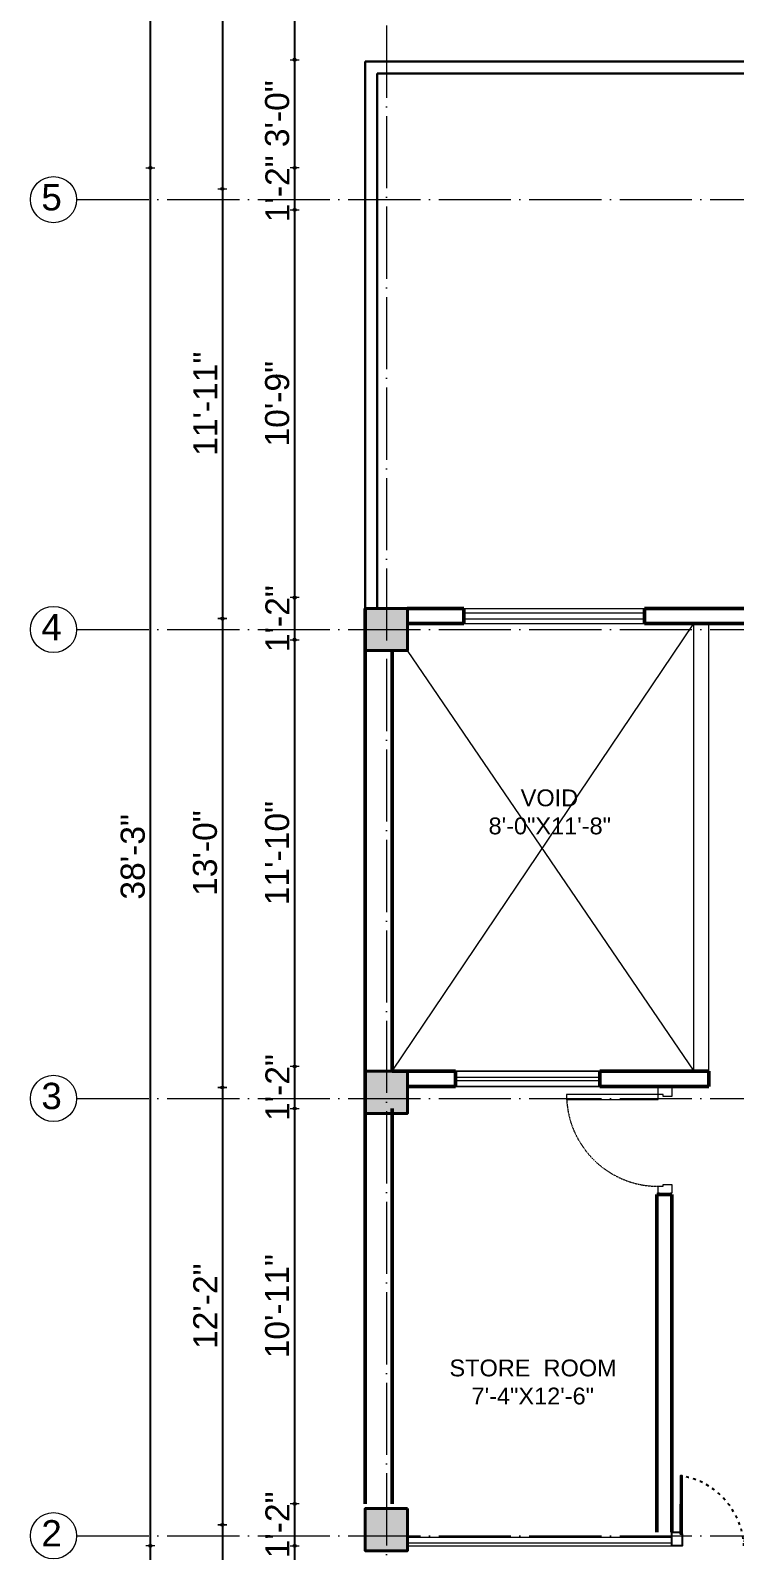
# Model space of a CAD drawing. Header units: inches. Extents: x -71 to 2682309, y -3332 to 801571.
# Drawn here: x 2652888 to 2653122, y 787576 to 788082 of the extents above; entities that cross this region are included whole.
import ezdxf

# ---------------------------------------------------------------- set-up
doc = ezdxf.new("R2010")
doc.units = ezdxf.units.IN
doc.header["$MEASUREMENT"] = 0
doc.header["$PDMODE"] = 99
doc.linetypes.add('ACAD_ISO03W100', pattern=[30, 12, -18])
doc.linetypes.add('ACAD_ISO04W100', pattern=[30, 24, -3, 0, -3])
for name, color, linetype, lineweight in [('CENTER  LINE RA', 10, 'ACAD_ISO04W100', 18), ('CONC. OUTLINE RA', 150, 'Continuous', 40), ('DIM RA', 4, 'Continuous', 15), ('door', 170, 'Continuous', 25), ('DOOR-WIN RA', 3, 'Continuous', 20), ('dw', 104, 'Continuous', 18), ('ELE1 RA', 1, 'Continuous', 30), ('Furniture', 22, 'Continuous', 13), ('Hatch', 254, 'Continuous', 9), ('HATCH RA', 8, 'Continuous', 9), ('TEXT RA', 254, 'Continuous', 20), ('WALL RA', 42, 'Continuous', 50)]:
    doc.layers.add(name, color=color, linetype=linetype, lineweight=lineweight)
doc.layers.add('HACTH', color=7, linetype='Continuous')
doc.layers.add('lettring', color=7, linetype='Continuous')
doc.styles.add('DIM 8', font='arial.ttf', dxfattribs={"height": 8})
doc.styles.get("Standard").update_dxf_attribs({"font": 'arial.ttf'})
doc.dimstyles.new('Copy of DIM 8', dxfattribs={"dimtxt": 8, "dimasz": 1, "dimexe": 6, "dimexo": 18, "dimgap": 1.6875, "dimtad": 1, "dimdec": 0, "dimzin": 3, "dimdsep": 46, "dimlunit": 4, "dimtxsty": 'DIM 8', "dimblk": 'dot 2', "dimcen": 0.09375, "dimse1": 1, "dimse2": 1, "dimclrd": 1, "dimclre": 1, "dimclrt": 256, "dimadec": 0, "dimazin": 0, "dimtfac": 0.75, "dimtdec": 0, "dimtix": 1, "dimtmove": 1, "dimatfit": 3, "dimldrblk": 'DOT', "dimfxl": 1, "dimtolj": 1, "dimtzin": 0, "dimlwd": 9, "dimlwe": 9, "dimarcsym": 0})

# ---------------------------------------------------------------- blocks, each defined once
blk = doc.blocks.new('COLUMN')
at = {"layer": 'HACTH', "lineweight": 30, "transparency": 33554541}
h = blk.add_hatch(color=256, dxfattribs=at)
h.dxf.hatch_style = 1
h.paths.add_polyline_path([(2659104.19, 784576.38), (2659090.19, 784576.38), (2659090.19, 784562.38), (2659104.19, 784562.38)])
at = {"layer": 'CONC. OUTLINE RA'}
blk.add_lwpolyline([(2659090.19, 784576.38), (2659104.19, 784576.38), (2659104.19, 784562.38), (2659090.19, 784562.38)], close=True, dxfattribs=at)
blk = doc.blocks.new('asdadas')
at = {"layer": 'door'}
for points in [[(-15507.35, 29030.58), (-15507.34, 29047.44), (-15507.84, 29047.44), (-15507.85, 29031.08)], [(-15471.35, 29030.58), (-15471.36, 29047.44), (-15470.86, 29047.44), (-15470.85, 29031.08)]]:
    blk.add_lwpolyline(points, dxfattribs=at)
for points in [[(-15510.35, 29027.08), (-15510.35, 29031.08), (-15507.85, 29031.08), (-15507.85, 29030.58), (-15507.35, 29030.58), (-15507.35, 29027.08)], [(-15468.35, 29027.08), (-15468.35, 29031.08), (-15470.85, 29031.08), (-15470.85, 29030.58), (-15471.35, 29030.58), (-15471.35, 29027.08)]]:
    blk.add_lwpolyline(points, close=True, dxfattribs=at)
at = {"layer": 'door', "linetype": 'ACAD_ISO03W100', "ltscale": 0.07}
for centre, start, end in [((-15511.1, 29025.99), 2.8678, 80.0616), ((-15467.6, 29025.99), 99.9384, 177.1322)]:
    blk.add_arc(centre, 21.78, start, end, dxfattribs=at)
blk = doc.blocks.new('A$C4D517B0C')
at = {"layer": 'Furniture'}
for points in [[(-4.34, 4.43), (-2.75, 4.43), (-2.75, 34.9), (-4.34, 34.9)], [(-36, 4), (-35.57, 4), (-35.57, 4.43), (-33.25, 4.43), (-33.25, 2.84), (-32.67, 2.84), (-32.67, -0.05), (-35.57, -0.05), (-35.57, 0.39), (-36, 0.39)], [(-3.33, 2.84), (-2.75, 2.84), (-2.75, 4.43), (-0.43, 4.43), (-0.43, 4), (0, 4), (0, 0.39), (-0.43, 0.39), (-0.43, -0.05), (-3.33, -0.05)]]:
    blk.add_lwpolyline(points, close=True, dxfattribs=at)
at = {"layer": 'Hatch', "linetype": 'ACAD_ISO03W100', "ltscale": 0.001}
blk.add_arc((-2.75, 4.43), 30.51, 92.9881, 180, dxfattribs=at)
blk = doc.blocks.new('dot1')
at = {"layer": 'Hatch'}
h = blk.add_hatch(color=256, dxfattribs=at)
edge = h.paths.add_edge_path()
edge.add_arc((0, 0), 1, 0, 360)
for p, q in [((3, 0), (-3, 0)), ((0, 3), (0, -3))]:
    blk.add_line(p, q, dxfattribs=at)
blk.add_circle((0, 0), 1, dxfattribs=at)
blk = doc.blocks.new('dot 2')
at = {"layer": 'Hatch', "xscale": 0.5, "yscale": 0.5, "zscale": 0.5}
blk.add_blockref('dot1', (0, 0), dxfattribs=at)
blk = doc.blocks.new('*D231')
at = {"layer": 'Defpoints', "color": 0, "transparency": 16777216}
for p in [(2652998.99, 788071.84), (2652975.46, 788035.87), (2652998.99, 788035.87)]:
    blk.add_point(p, dxfattribs=at)
at = {"layer": 'lettring', "color": 1, "lineweight": 9, "transparency": 16777216}
blk.add_line((2652975.46, 788070.84), (2652975.46, 788036.87), dxfattribs=at)
for p, rotation in [((2652975.46, 788071.84), 90), ((2652975.46, 788035.87), 270)]:
    blk.add_blockref('dot 2', p, dxfattribs=dict(at, rotation=rotation))
at = {"layer": 'lettring', "transparency": 16777216, "insert": (2652969.69, 788053.85), "char_height": 8, "attachment_point": 5, "rotation": 90, "style": 'DIM 8'}
blk.add_mtext('\\A1;3\'-0"', dxfattribs=at)
blk = doc.blocks.new('_Dot')
at = {"color": 0, "linetype": 'ByBlock', "lineweight": -2}
blk.add_line((-0.5, 0), (-1, 0), dxfattribs=at)
at = {"color": 0, "linetype": 'ByBlock', "const_width": 0.5}
blk.add_lwpolyline([(-0.25, 0, 1), (0.25, 0, 1)], format="xyb", close=True, dxfattribs=at)
blk = doc.blocks.new('*D232')
at = {"layer": 'Defpoints', "color": 0, "transparency": 16777216}
for p in [(2652998.99, 788035.87), (2652975.46, 788021.87), (2652999, 788021.87)]:
    blk.add_point(p, dxfattribs=at)
at = {"layer": 'lettring', "color": 1, "lineweight": 9, "transparency": 16777216}
for p, q in [((2652975.46, 788036.87), (2652975.46, 788037.87)), ((2652975.46, 788035.87), (2652975.46, 788021.87)), ((2652975.46, 788020.87), (2652975.46, 788019.87))]:
    blk.add_line(p, q, dxfattribs=at)
for p, rotation in [((2652975.46, 788035.87), 270), ((2652975.46, 788021.87), 90)]:
    blk.add_blockref('dot 2', p, dxfattribs=dict(at, rotation=rotation))
at = {"layer": 'lettring', "transparency": 16777216, "insert": (2652969.76, 788028.87), "char_height": 8, "attachment_point": 5, "rotation": 90, "style": 'DIM 8'}
blk.add_mtext('\\A1;1\'-2"', dxfattribs=at)
blk = doc.blocks.new('*D220')
at = {"layer": 'Defpoints', "color": 0, "transparency": 16777216}
for p in [(2652999, 788021.87), (2652975.48, 787892.87), (2652999.13, 787892.87)]:
    blk.add_point(p, dxfattribs=at)
at = {"layer": 'lettring', "color": 1, "lineweight": 9, "transparency": 16777216}
blk.add_line((2652975.48, 788020.87), (2652975.48, 787893.87), dxfattribs=at)
for p, rotation in [((2652975.48, 788021.87), 90), ((2652975.48, 787892.87), 270)]:
    blk.add_blockref('dot 2', p, dxfattribs=dict(at, rotation=rotation))
at = {"layer": 'lettring', "transparency": 16777216, "insert": (2652969.7, 787957.37), "char_height": 8, "attachment_point": 5, "rotation": 90, "style": 'DIM 8'}
blk.add_mtext('\\A1;10\'-9"', dxfattribs=at)
blk = doc.blocks.new('*D221')
at = {"layer": 'Defpoints', "color": 0, "transparency": 16777216}
for p in [(2652999.13, 787892.87), (2652975.46, 787878.87), (2652999.13, 787878.87)]:
    blk.add_point(p, dxfattribs=at)
at = {"layer": 'lettring', "color": 1, "lineweight": 9, "transparency": 16777216}
for p, q in [((2652975.46, 787893.87), (2652975.46, 787894.87)), ((2652975.46, 787892.87), (2652975.46, 787878.87)), ((2652975.46, 787877.87), (2652975.46, 787876.87))]:
    blk.add_line(p, q, dxfattribs=at)
for p, rotation in [((2652975.46, 787892.87), 270), ((2652975.46, 787878.87), 90)]:
    blk.add_blockref('dot 2', p, dxfattribs=dict(at, rotation=rotation))
at = {"layer": 'lettring', "transparency": 16777216, "insert": (2652969.76, 787885.87), "char_height": 8, "attachment_point": 5, "rotation": 90, "style": 'DIM 8'}
blk.add_mtext('\\A1;1\'-2"', dxfattribs=at)
blk = doc.blocks.new('*D235')
at = {"layer": 'Defpoints', "color": 0, "transparency": 16777216}
for p in [(2652999.13, 787878.87), (2652975.46, 787736.87), (2652999.3, 787736.87)]:
    blk.add_point(p, dxfattribs=at)
at = {"layer": 'lettring', "color": 1, "lineweight": 9, "transparency": 16777216}
blk.add_line((2652975.46, 787877.87), (2652975.46, 787737.87), dxfattribs=at)
for p, rotation in [((2652975.46, 787878.87), 90), ((2652975.46, 787736.87), 270)]:
    blk.add_blockref('dot 2', p, dxfattribs=dict(at, rotation=rotation))
at = {"layer": 'lettring', "transparency": 16777216, "insert": (2652969.69, 787807.87), "char_height": 8, "attachment_point": 5, "rotation": 90, "style": 'DIM 8'}
blk.add_mtext('\\A1;11\'-10"', dxfattribs=at)
blk = doc.blocks.new('*D236')
at = {"layer": 'Defpoints', "color": 0, "transparency": 16777216}
for p in [(2652999.3, 787736.87), (2652975.46, 787722.87), (2652999.3, 787722.87)]:
    blk.add_point(p, dxfattribs=at)
at = {"layer": 'lettring', "color": 1, "lineweight": 9, "transparency": 16777216}
for p, q in [((2652975.46, 787737.87), (2652975.46, 787738.87)), ((2652975.46, 787736.87), (2652975.46, 787722.87)), ((2652975.46, 787721.87), (2652975.46, 787720.87))]:
    blk.add_line(p, q, dxfattribs=at)
for p, rotation in [((2652975.46, 787736.87), 270), ((2652975.46, 787722.87), 90)]:
    blk.add_blockref('dot 2', p, dxfattribs=dict(at, rotation=rotation))
at = {"layer": 'lettring', "transparency": 16777216, "insert": (2652969.76, 787729.87), "char_height": 8, "attachment_point": 5, "rotation": 90, "style": 'DIM 8'}
blk.add_mtext('\\A1;1\'-2"', dxfattribs=at)
blk = doc.blocks.new('*D237')
at = {"layer": 'Defpoints', "color": 0, "transparency": 16777216}
for p in [(2652999.3, 787722.87), (2652975.46, 787591.37), (2652999.42, 787591.37)]:
    blk.add_point(p, dxfattribs=at)
at = {"layer": 'lettring', "color": 1, "lineweight": 9, "transparency": 16777216}
blk.add_line((2652975.46, 787721.87), (2652975.46, 787592.37), dxfattribs=at)
for p, rotation in [((2652975.46, 787722.87), 90), ((2652975.46, 787591.37), 270)]:
    blk.add_blockref('dot 2', p, dxfattribs=dict(at, rotation=rotation))
at = {"layer": 'lettring', "transparency": 16777216, "insert": (2652969.69, 787657.12), "char_height": 8, "attachment_point": 5, "rotation": 90, "style": 'DIM 8'}
blk.add_mtext('\\A1;10\'-11"', dxfattribs=at)
blk = doc.blocks.new('*D238')
at = {"layer": 'Defpoints', "color": 0, "transparency": 16777216}
for p in [(2652999.42, 787591.37), (2652975.46, 787577.37), (2652998.95, 787577.37)]:
    blk.add_point(p, dxfattribs=at)
at = {"layer": 'lettring', "color": 1, "lineweight": 9, "transparency": 16777216}
for p, q in [((2652975.46, 787592.37), (2652975.46, 787593.37)), ((2652975.46, 787591.37), (2652975.46, 787577.37)), ((2652975.46, 787576.37), (2652975.46, 787575.37))]:
    blk.add_line(p, q, dxfattribs=at)
for p, rotation in [((2652975.46, 787591.37), 270), ((2652975.46, 787577.37), 90)]:
    blk.add_blockref('dot 2', p, dxfattribs=dict(at, rotation=rotation))
at = {"layer": 'lettring', "transparency": 16777216, "insert": (2652969.76, 787584.37), "char_height": 8, "attachment_point": 5, "rotation": 90, "style": 'DIM 8'}
blk.add_mtext('\\A1;1\'-2"', dxfattribs=at)
blk = doc.blocks.new('*D222')
at = {"layer": 'Defpoints', "color": 0, "transparency": 16777216}
for p in [(2653005.99, 788028.87), (2652951.46, 787885.87), (2653005.99, 787885.87)]:
    blk.add_point(p, dxfattribs=at)
at = {"layer": 'lettring', "color": 1, "lineweight": 9, "transparency": 16777216}
blk.add_line((2652951.46, 788027.87), (2652951.46, 787886.87), dxfattribs=at)
for p, rotation in [((2652951.46, 788028.87), 90), ((2652951.46, 787885.87), 270)]:
    blk.add_blockref('dot 2', p, dxfattribs=dict(at, rotation=rotation))
at = {"layer": 'lettring', "transparency": 16777216, "insert": (2652945.76, 787957.37), "char_height": 8, "attachment_point": 5, "rotation": 90, "style": 'DIM 8'}
blk.add_mtext('\\A1;11\'-11"', dxfattribs=at)
blk = doc.blocks.new('*D223')
at = {"layer": 'Defpoints', "color": 0, "transparency": 16777216}
for p in [(2653005.99, 787885.87), (2652951.46, 787729.87), (2653005.99, 787729.87)]:
    blk.add_point(p, dxfattribs=at)
at = {"layer": 'lettring', "color": 1, "lineweight": 9, "transparency": 16777216}
blk.add_line((2652951.46, 787884.87), (2652951.46, 787730.87), dxfattribs=at)
for p, rotation in [((2652951.46, 787885.87), 90), ((2652951.46, 787729.87), 270)]:
    blk.add_blockref('dot 2', p, dxfattribs=dict(at, rotation=rotation))
at = {"layer": 'lettring', "transparency": 16777216, "insert": (2652945.69, 787807.87), "char_height": 8, "attachment_point": 5, "rotation": 90, "style": 'DIM 8'}
blk.add_mtext('\\A1;13\'-0"', dxfattribs=at)
blk = doc.blocks.new('*D219')
at = {"layer": 'Defpoints', "color": 0, "transparency": 16777216}
for p in [(2653005.99, 787729.87), (2652951.46, 787584.37), (2653005.99, 787584.37)]:
    blk.add_point(p, dxfattribs=at)
at = {"layer": 'lettring', "color": 1, "lineweight": 9, "transparency": 16777216}
blk.add_line((2652951.46, 787728.87), (2652951.46, 787585.37), dxfattribs=at)
for p, rotation in [((2652951.46, 787729.87), 90), ((2652951.46, 787584.37), 270)]:
    blk.add_blockref('dot 2', p, dxfattribs=dict(at, rotation=rotation))
at = {"layer": 'lettring', "transparency": 16777216, "insert": (2652945.76, 787657.12), "char_height": 8, "attachment_point": 5, "rotation": 90, "style": 'DIM 8'}
blk.add_mtext('\\A1;12\'-2"', dxfattribs=at)
blk = doc.blocks.new('*D233')
at = {"layer": 'Defpoints', "color": 0, "transparency": 16777216}
for p in [(2653005.99, 787584.37), (2652951.46, 787437.2), (2653155.89, 787437.2)]:
    blk.add_point(p, dxfattribs=at)
at = {"layer": 'lettring', "color": 1, "lineweight": 9, "transparency": 16777216}
blk.add_line((2652951.46, 787583.37), (2652951.46, 787438.2), dxfattribs=at)
for p, rotation in [((2652951.46, 787584.37), 90), ((2652951.46, 787437.2), 270)]:
    blk.add_blockref('dot 2', p, dxfattribs=dict(at, rotation=rotation))
at = {"layer": 'lettring', "transparency": 16777216, "insert": (2652945.69, 787510.78), "char_height": 8, "attachment_point": 5, "rotation": 90, "style": 'DIM 8'}
blk.add_mtext('\\A1;12\'-3"', dxfattribs=at)
blk = doc.blocks.new('*D234')
at = {"layer": 'Defpoints', "color": 0, "transparency": 16777216}
for p in [(2652927.46, 788035.87), (2652998.99, 788035.87), (2652999.42, 787577.37)]:
    blk.add_point(p, dxfattribs=at)
at = {"layer": 'lettring', "color": 1, "lineweight": 9, "transparency": 16777216}
blk.add_line((2652927.46, 787578.37), (2652927.46, 788034.87), dxfattribs=at)
for p, rotation in [((2652927.46, 788035.87), 90), ((2652927.46, 787577.37), 270)]:
    blk.add_blockref('dot 2', p, dxfattribs=dict(at, rotation=rotation))
at = {"layer": 'lettring', "transparency": 16777216, "insert": (2652921.69, 787806.62), "char_height": 8, "attachment_point": 5, "rotation": 90, "style": 'DIM 8'}
blk.add_mtext('\\A1;38\'-3"', dxfattribs=at)
blk = doc.blocks.new('GRID')
at = {"layer": 'CENTER  LINE RA'}
for p, q in [((2650392.13, 788203.56), (2650392.13, 787311.89)), ((2650289.13, 788025.27), (2650810.03, 788025.27)), ((2650289.13, 787882.27), (2650810.03, 787882.27)), ((2650289.13, 787726.27), (2650810.03, 787726.27)), ((2650289.13, 787580.77), (2650810.03, 787580.77))]:
    blk.add_line(p, q, dxfattribs=at)
at = {"layer": 'DOOR-WIN RA'}
for centre in [(2650281.44, 788025.27), (2650281.44, 787882.27), (2650281.44, 787726.27), (2650281.44, 787580.77)]:
    blk.add_circle(centre, 7.69, dxfattribs=at)
at = {"layer": 'TEXT RA', "char_height": 8.76, "attachment_point": 1}
for s, insert in [('5', (2650277.39, 788030.45)), ('4', (2650277.39, 787887.45)), ('3', (2650277.39, 787731.45)), ('2', (2650277.39, 787585.95))]:
    blk.add_mtext_dynamic_manual_height_columns(s, width=8.7644, gutter_width=43.82, heights=[0], dxfattribs=dict(at, insert=insert))
blk = doc.blocks.new('*D289')
at = {"layer": 'Defpoints', "color": 0, "transparency": 16777216}
for p in [(2653012.95, 788129.87), (2652998.95, 787889.27), (2653012.95, 787889.27)]:
    blk.add_point(p, dxfattribs=at)
at = {"layer": 'lettring', "color": 1, "lineweight": 9, "transparency": 16777216}
for p, q in [((2652997.95, 788129.87), (2652996.95, 788129.87)), ((2652998.95, 788129.87), (2653012.95, 788129.87)), ((2653013.95, 788129.87), (2653014.95, 788129.87))]:
    blk.add_line(p, q, dxfattribs=at)
blk.add_blockref('dot 2', (2652998.95, 788129.87), dxfattribs=at)
at = {"layer": 'lettring', "color": 1, "lineweight": 9, "transparency": 16777216, "rotation": 180}
blk.add_blockref('dot 2', (2653012.95, 788129.87), dxfattribs=at)
at = {"layer": 'lettring', "transparency": 16777216, "insert": (2653005.95, 788135.57), "char_height": 8, "attachment_point": 5, "style": 'DIM 8'}
blk.add_mtext('\\A1;1\'-2"', dxfattribs=at)
blk = doc.blocks.new('*D290')
at = {"layer": 'Defpoints', "color": 0, "transparency": 16777216}
for p in [(2653031.8, 788129.87), (2653012.95, 787889.27), (2653031.8, 787889.27)]:
    blk.add_point(p, dxfattribs=at)
at = {"layer": 'lettring', "color": 1, "lineweight": 9, "transparency": 16777216}
for p, q in [((2653013.95, 788129.87), (2653030.8, 788129.87)), ((2653022.38, 788129.87), (2653025.1, 788117.08)), ((2653025.1, 788117.08), (2653048.99, 788117.08))]:
    blk.add_line(p, q, dxfattribs=at)
at = {"layer": 'lettring', "color": 1, "lineweight": 9, "transparency": 16777216, "rotation": 180}
blk.add_blockref('dot 2', (2653012.95, 788129.87), dxfattribs=at)
at = {"layer": 'lettring', "color": 1, "lineweight": 9, "transparency": 16777216}
blk.add_blockref('dot 2', (2653031.8, 788129.87), dxfattribs=at)
at = {"layer": 'lettring', "transparency": 16777216, "insert": (2653037.04, 788122.78), "char_height": 8, "attachment_point": 5, "style": 'DIM 8'}
blk.add_mtext('\\A1;1\'-7"', dxfattribs=at)

msp = doc.modelspace()

# ---------------------------------------------------------------- linework, layer by layer
at = {"layer": 'Defpoints'}
for points in [[(2652927.46, 787341.07), (2653399.99, 787375.5), (2653399.99, 788177.87), (2652927.46, 788177.87)], [(2652951.46, 787365.07), (2653375.99, 787399.5), (2653375.99, 788153.87), (2652951.46, 788153.87)], [(2652975.46, 787389.07), (2653351.99, 787423.5), (2653351.99, 788129.87), (2652975.46, 788129.87)]]:
    msp.add_lwpolyline(points, close=True, dxfattribs=at)
at = {"layer": 'DIM RA'}
for p, q in [((2653108.21, 787735.27), (2653108.21, 787884.27)), ((2653113.21, 787735.27), (2653113.21, 787884.27)), ((2653108.21, 787735.27), (2653008.28, 787735.27)), ((2653028.94, 787735.27), (2653076.94, 787735.27)), ((2653028.94, 787733.27), (2653076.94, 787733.27)), ((2653113.21, 787730.27), (2653013.28, 787730.27)), ((2653028.94, 787732.27), (2653076.94, 787732.27)), ((2653028.94, 787730.27), (2653076.94, 787730.27))]:
    msp.add_line(p, q, dxfattribs=at)
at = {"layer": 'DOOR-WIN RA'}
for p, q in [((2653031.8, 787889.27), (2653091.8, 787889.27)), ((2653031.8, 787887.77), (2653091.8, 787887.77)), ((2653031.8, 787885.77), (2653091.8, 787885.77)), ((2653031.8, 787884.27), (2653091.8, 787884.27)), ((2653012.95, 787580.34), (2653100.89, 787580.34)), ((2653012.95, 787578.43), (2653100.89, 787578.43)), ((2653012.95, 787577.38), (2653100.89, 787577.38))]:
    msp.add_line(p, q, dxfattribs=at)
at = {"layer": 'ELE1 RA'}
for p, q in [((2652998.95, 787889.27), (2652998.95, 788071.28)), ((2652998.95, 788071.27), (2653161.92, 788071.28)), ((2653002.95, 788067.27), (2653157.92, 788067.28)), ((2653002.95, 787889.27), (2653002.95, 788067.27))]:
    msp.add_line(p, q, dxfattribs=at)
at = {"layer": 'HATCH RA'}
for p, q in [((2653007.95, 787735.27), (2653108.21, 787884.27)), ((2653012.95, 787875.27), (2653108.21, 787735.27))]:
    msp.add_line(p, q, dxfattribs=at)
at = {"layer": 'WALL RA'}
for p, q in [((2652998.95, 787591.37), (2652998.95, 787889.27)), ((2653012.95, 787889.27), (2653031.8, 787889.27)), ((2653031.8, 787884.27), (2653031.8, 787889.27)), ((2653091.8, 787884.27), (2653091.8, 787889.27)), ((2653091.8, 787889.27), (2653148.89, 787889.27)), ((2653012.95, 787884.27), (2653031.8, 787884.27)), ((2653091.8, 787884.27), (2653148.89, 787884.27)), ((2653007.95, 787735.27), (2653007.95, 787875.27)), ((2652998.95, 787719.24), (2652998.95, 787735.27)), ((2653028.94, 787735.27), (2653007.95, 787735.27)), ((2653028.94, 787730.27), (2653028.94, 787735.27)), ((2653113.21, 787735.27), (2653076.94, 787735.27)), ((2653076.94, 787730.27), (2653076.94, 787735.27)), ((2653113.21, 787735.27), (2653113.21, 787730.27)), ((2653028.94, 787730.27), (2653012.95, 787730.27)), ((2653113.21, 787730.27), (2653076.94, 787730.27)), ((2653007.95, 787591.37), (2653007.95, 787722.87)), ((2653007.95, 787719.24), (2653007.95, 787721.27)), ((2653095.89, 787581.94), (2653095.89, 787694.27)), ((2653100.89, 787694.27), (2653095.89, 787694.27)), ((2653100.89, 787581.94), (2653100.89, 787694.27))]:
    msp.add_line(p, q, dxfattribs=at)

# ---------------------------------------------------------------- block references
at = {"layer": 'DIM RA'}
msp.add_blockref('GRID', (2613.86, 0), dxfattribs=at)
at = {"layer": 'dw', "xscale": 1.142857142840512, "yscale": 1.142857142840512, "zscale": 1.142857142840512, "rotation": 359.9999999994442}
msp.add_blockref('asdadas', (2670827, 754403.57), dxfattribs=at)
at = {"layer": 'HATCH RA', "lineweight": 30, "rotation": 270}
for p in [(1868436.58, 3446979.46), (1868436.58, 3446825.46), (1868436.58, 3446679.96)]:
    msp.add_blockref('COLUMN', p, dxfattribs=at)
at = {"layer": 'WALL RA', "rotation": 90.00270189576952}
msp.add_blockref('A$C4D517B0C', (2653100.84, 787730.27), dxfattribs=at)

# ---------------------------------------------------------------- texts
at = {"layer": 'TEXT RA', "char_height": 5.6, "attachment_point": 1}
for s, width, insert in [('\\pi39.1507;VOID\\P\\pi28.4683;8\'-0"X11\'-8"', 96.977, (2653011.5, 787829.05)), ('\\pi3.7154;STORE  ROOM\\P\\pi11.06683;7\'-4"X12\'-6"', 62.1206, (2653023.25, 787639.38))]:
    msp.add_mtext_dynamic_manual_height_columns(s, width=width, gutter_width=35, heights=[0], dxfattribs=dict(at, insert=insert))

# ---------------------------------------------------------------- dimensions: what is measured, and where the dimension line sits
at = {"layer": 'lettring'}
dim = msp.add_linear_dim(base=(2653012.95, 788129.87), p1=(2652998.95, 787889.27), p2=(2653012.95, 787889.27), dimstyle='Copy of DIM 8', dxfattribs=at)
dim.commit()
dim.dimension.update_dxf_attribs({"geometry": '*D289', "text_midpoint": (2653005.95, 788135.57)})
for base, p1, p2 in [((2653091.8, 788129.87), (2653031.8, 787889.27), (2653091.8, 787889.27)), ((2653148.89, 788129.87), (2653091.8, 787889.27), (2653148.89, 787888.6))]:
    msp.add_linear_dim(base=base, p1=p1, p2=p2, dimstyle='Copy of DIM 8', dxfattribs=at).render()
dim = msp.add_linear_dim(base=(2653031.8, 788129.87), p1=(2653012.95, 787889.27), p2=(2653031.8, 787889.27), dimstyle='Copy of DIM 8', dxfattribs=at)
dim.commit()
dim.dimension.update_dxf_attribs({"geometry": '*D290', "text_midpoint": (2653026.78, 788117.08), "dimtype": 160})
for base, p1, p2, picture, middle in [((2652975.46, 788035.87), (2652998.99, 788071.84), (2652998.99, 788035.87), '*D231', (2652969.69, 788053.85)), ((2652927.46461194, 788035.86571919), (2652999.42065721, 787577.36571919), (2652998.99164078, 788035.86571919), '*D234', (2652921.68979953, 787806.61571919)), ((2652975.46, 788021.87), (2652998.99, 788035.87), (2652999, 788021.87), '*D232', (2652969.76, 788028.87)), ((2652951.46, 787885.87), (2653005.99, 788028.87), (2653005.99, 787885.87), '*D222', (2652945.76, 787957.37)), ((2652975.48, 787892.87), (2652999, 788021.87), (2652999.13, 787892.87), '*D220', (2652969.7, 787957.37)), ((2652975.46, 787878.87), (2652999.13, 787892.87), (2652999.13, 787878.87), '*D221', (2652969.76, 787885.87)), ((2652951.46, 787729.87), (2653005.99, 787885.87), (2653005.99, 787729.87), '*D223', (2652945.69, 787807.87)), ((2652975.46, 787736.87), (2652999.13, 787878.87), (2652999.3, 787736.87), '*D235', (2652969.69, 787807.87)), ((2652975.46, 787722.87), (2652999.3, 787736.87), (2652999.3, 787722.87), '*D236', (2652969.76, 787729.87)), ((2652951.46461195, 787584.36571919), (2653005.99164075, 787729.86571919), (2653005.99164075, 787584.36571919), '*D219', (2652945.76074087, 787657.11571919)), ((2652975.4646, 787591.3661), (2652999.2997, 787722.8657), (2652999.4207, 787591.3661), '*D237', (2652969.6925, 787657.1159)), ((2652975.46, 787577.37), (2652999.42, 787591.37), (2652998.95, 787577.37), '*D238', (2652969.76, 787584.37)), ((2652951.46, 787437.2), (2653005.99, 787584.37), (2653155.89, 787437.2), '*D233', (2652945.69, 787510.78))]:
    dim = msp.add_linear_dim(base=base, p1=p1, p2=p2, angle=90, dimstyle='Copy of DIM 8', dxfattribs=at)
    dim.commit()
    dim.dimension.update_dxf_attribs({"geometry": picture, "text_midpoint": middle})

doc.saveas('drawing.dxf')
